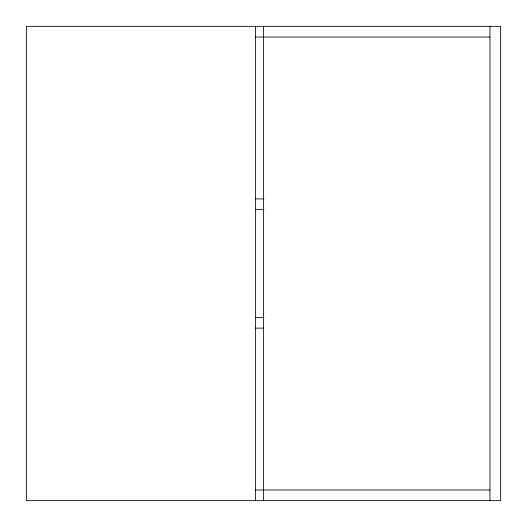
<?xml version="1.0" encoding="UTF-8"?>
<svg xmlns="http://www.w3.org/2000/svg" width="527" height="527" viewBox="0 0 527 527"><rect width="100%" height="100%" fill="white"/><g stroke="black" fill="none" stroke-linecap="round" stroke-linejoin="round"><path stroke-width="0.79" d="M255.687 37.022L489.978 37.022M255.687 198.877L263.908 198.877M255.687 209.548L263.908 209.548M255.687 317.452L263.908 317.452M255.687 328.123L263.908 328.123M255.687 489.978L489.978 489.978M489.978 26.35L489.978 500.65M263.5 26.35L263.5 500.65M255.417 26.35L255.417 500.65M500.65 26.35L26.35 26.35L26.35 500.65L500.65 500.65L500.65 26.35"/></g></svg>
